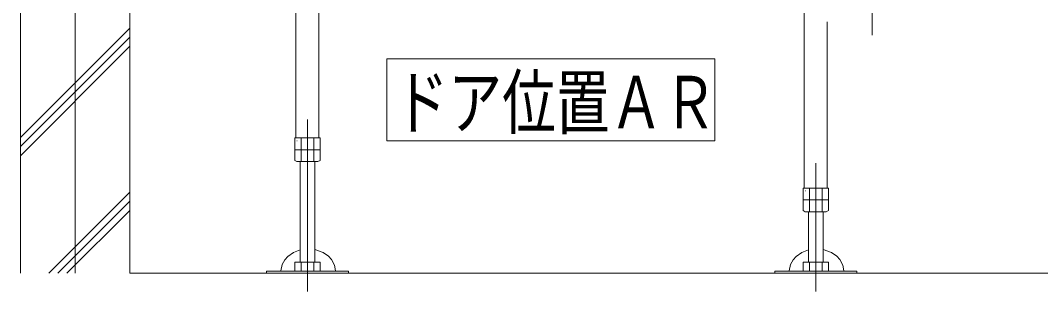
# Model space of a CAD drawing. Units: millimetres on the paper. Extents: x -305 to 305, y -152 to 152.
# Drawn here: x -253.76 to -216.43, y -106.52 to -96.61 of the extents above; entities that cross this region are included whole.
import ezdxf
from ezdxf.enums import TextEntityAlignment as Align

# ---------------------------------------------------------------- set-up
doc = ezdxf.new("R2010")
doc.units = ezdxf.units.MM
doc.linetypes.add('LONG_CHAIN', pattern=[21, 18, -1, 1, -1])
doc.layers.add('0-1_VIEW0001', color=7, linetype='Continuous', lineweight=9)
doc.styles.add('ＭＳ ゴシック', font='')
doc.styles.get('ＭＳ ゴシック').set_extended_font_data('MS Gothic')

msp = doc.modelspace()

# ---------------------------------------------------------------- linework, layer by layer
at = {"layer": '0-1_VIEW0001', "linetype": 'LONG_CHAIN'}
for p, q in [((-251.758, -10.018), (-251.758, -105.851)), ((-222.591, -97.144), (-222.591, -91.799)), ((-243.258, -100.232), (-243.258, -106.518)), ((-224.658, -101.822), (-224.658, -106.518))]:
    msp.add_line(p, q, dxfattribs=at)
at = {"layer": '0-1_VIEW0001'}
for p, q in [((-253.758, -95.518), (-253.758, -105.851)), ((-249.758, -95.518), (-249.758, -105.851)), ((-243.681, -95.498), (-243.681, -100.905)), ((-242.835, -95.48), (-242.835, -100.905)), ((-225.081, -96.205), (-225.081, -102.738)), ((-224.235, -96.661), (-224.235, -102.738)), ((-253.758, -100.888), (-249.758, -96.888)), ((-253.758, -101.221), (-249.758, -97.221)), ((-253.758, -101.554), (-249.758, -97.554)), ((-240.347, -101.014), (-240.347, -98.014)), ((-240.347, -98.014), (-228.347, -98.014)), ((-228.347, -101.014), (-228.347, -98.014)), ((-243.72, -100.905), (-242.796, -100.905)), ((-243.72, -100.905), (-243.72, -101.726)), ((-243.641, -101.005), (-243.631, -101.005)), ((-243.489, -100.905), (-243.489, -101.771)), ((-243.027, -100.905), (-243.027, -101.771)), ((-242.796, -100.905), (-242.796, -101.726)), ((-240.347, -101.014), (-228.347, -101.014)), ((-243.72, -101.338), (-242.796, -101.338)), ((-243.641, -101.771), (-243.72, -101.726)), ((-243.641, -101.771), (-242.875, -101.771)), ((-243.525, -101.771), (-243.525, -105.441)), ((-242.991, -105.441), (-242.991, -101.771)), ((-242.796, -101.726), (-242.875, -101.771)), ((-252.722, -105.851), (-249.758, -102.887)), ((-225.12, -102.738), (-225.12, -103.559)), ((-225.12, -102.738), (-224.196, -102.738)), ((-225.041, -102.838), (-225.031, -102.838)), ((-224.889, -102.738), (-224.889, -103.605)), ((-224.427, -102.738), (-224.427, -103.605)), ((-224.196, -102.738), (-224.196, -103.559)), ((-252.389, -105.851), (-249.758, -103.22)), ((-225.12, -103.171), (-224.196, -103.171)), ((-252.056, -105.851), (-249.758, -103.553)), ((-225.041, -103.605), (-225.12, -103.559)), ((-225.041, -103.605), (-224.275, -103.605)), ((-224.925, -103.605), (-224.925, -105.441)), ((-224.391, -105.441), (-224.391, -103.605)), ((-224.196, -103.559), (-224.275, -103.605)), ((-242.796, -105.441), (-243.72, -105.441)), ((-243.72, -105.775), (-243.72, -105.441)), ((-243.489, -105.775), (-243.489, -105.441)), ((-243.027, -105.775), (-243.027, -105.441)), ((-242.796, -105.775), (-242.796, -105.441)), ((-224.196, -105.441), (-225.12, -105.441)), ((-225.12, -105.775), (-225.12, -105.441)), ((-224.889, -105.775), (-224.889, -105.441)), ((-224.427, -105.775), (-224.427, -105.441)), ((-224.196, -105.775), (-224.196, -105.441)), ((-193.091, -105.851), (-249.758, -105.851)), ((-226.158, -105.775), (-226.158, -105.851)), ((-223.158, -105.775), (-226.158, -105.775)), ((-223.158, -105.851), (-226.158, -105.851)), ((-223.158, -105.775), (-223.158, -105.851))]:
    msp.add_line(p, q, dxfattribs=at)
for points in [[(-243.525, -104.998), (-243.768, -105.089), (-243.978, -105.234), (-244.086, -105.353), (-244.182, -105.527), (-244.226, -105.762), (-244.226, -105.775)], [(-242.226, -105.775), (-242.226, -105.762), (-242.26, -105.554), (-242.371, -105.347), (-242.487, -105.222), (-242.685, -105.089), (-242.991, -104.984)], [(-224.925, -104.998), (-225.168, -105.089), (-225.378, -105.234), (-225.486, -105.353), (-225.582, -105.527), (-225.626, -105.762), (-225.626, -105.775)], [(-223.626, -105.775), (-223.626, -105.762), (-223.66, -105.554), (-223.771, -105.347), (-223.887, -105.222), (-224.085, -105.089), (-224.391, -104.984)], [(-241.758, -105.775), (-244.758, -105.775), (-244.758, -105.851)], [(-241.758, -105.775), (-241.758, -105.851), (-244.758, -105.851)]]:
    msp.add_lwpolyline(points, dxfattribs=at)

# ---------------------------------------------------------------- texts
at = {"layer": '0-1_VIEW0001', "style": 'ＭＳ ゴシック', "width": 0.75}
msp.add_text('ドア位置ＡＲ', height=1.921, dxfattribs=at).set_placement((-240.062, -101.134), align=Align.BOTTOM_LEFT)

doc.saveas('drawing.dxf')
